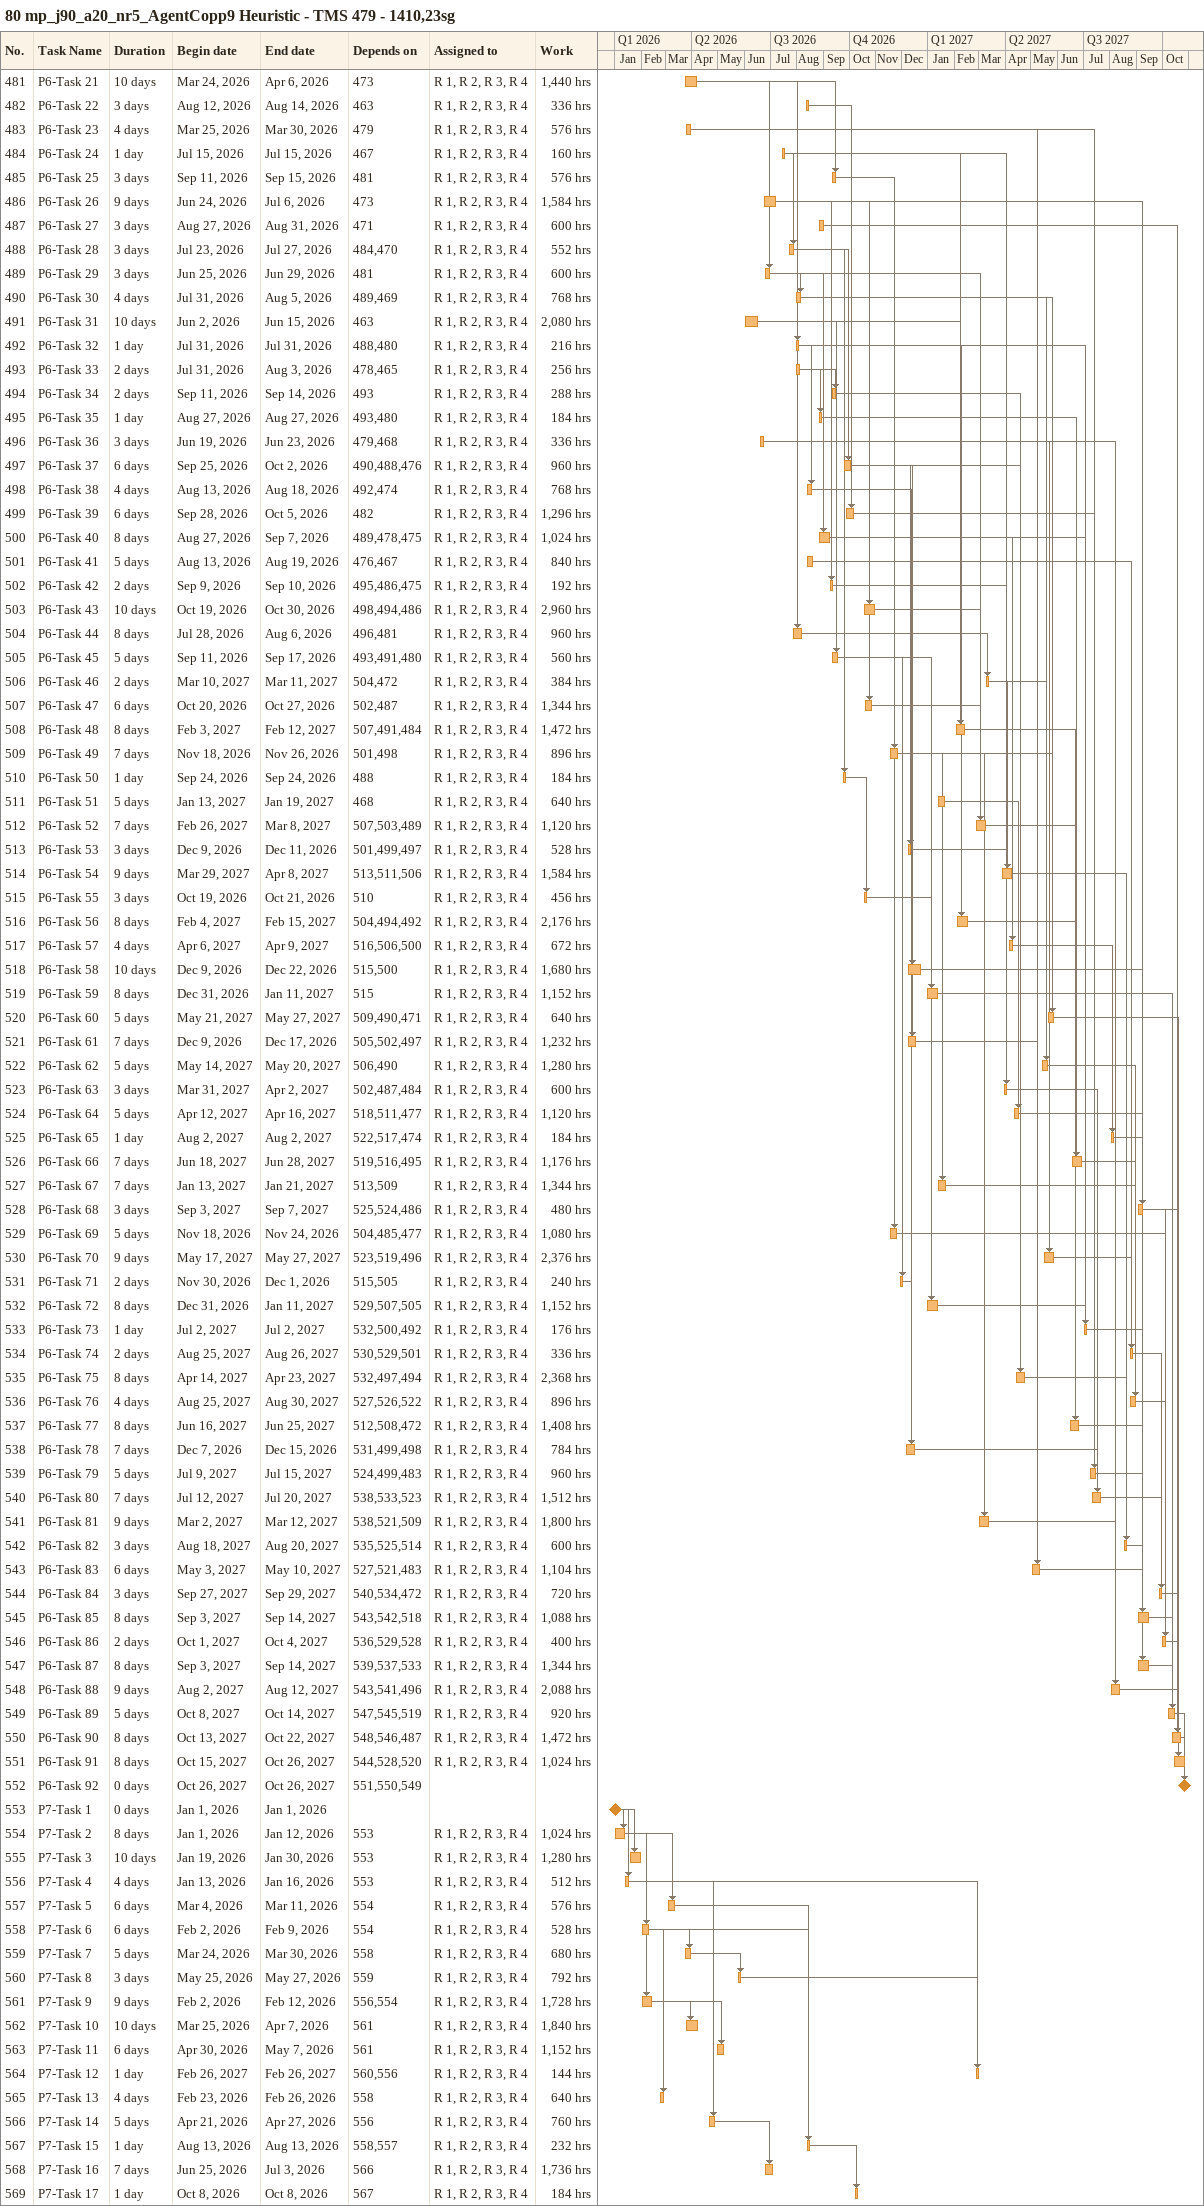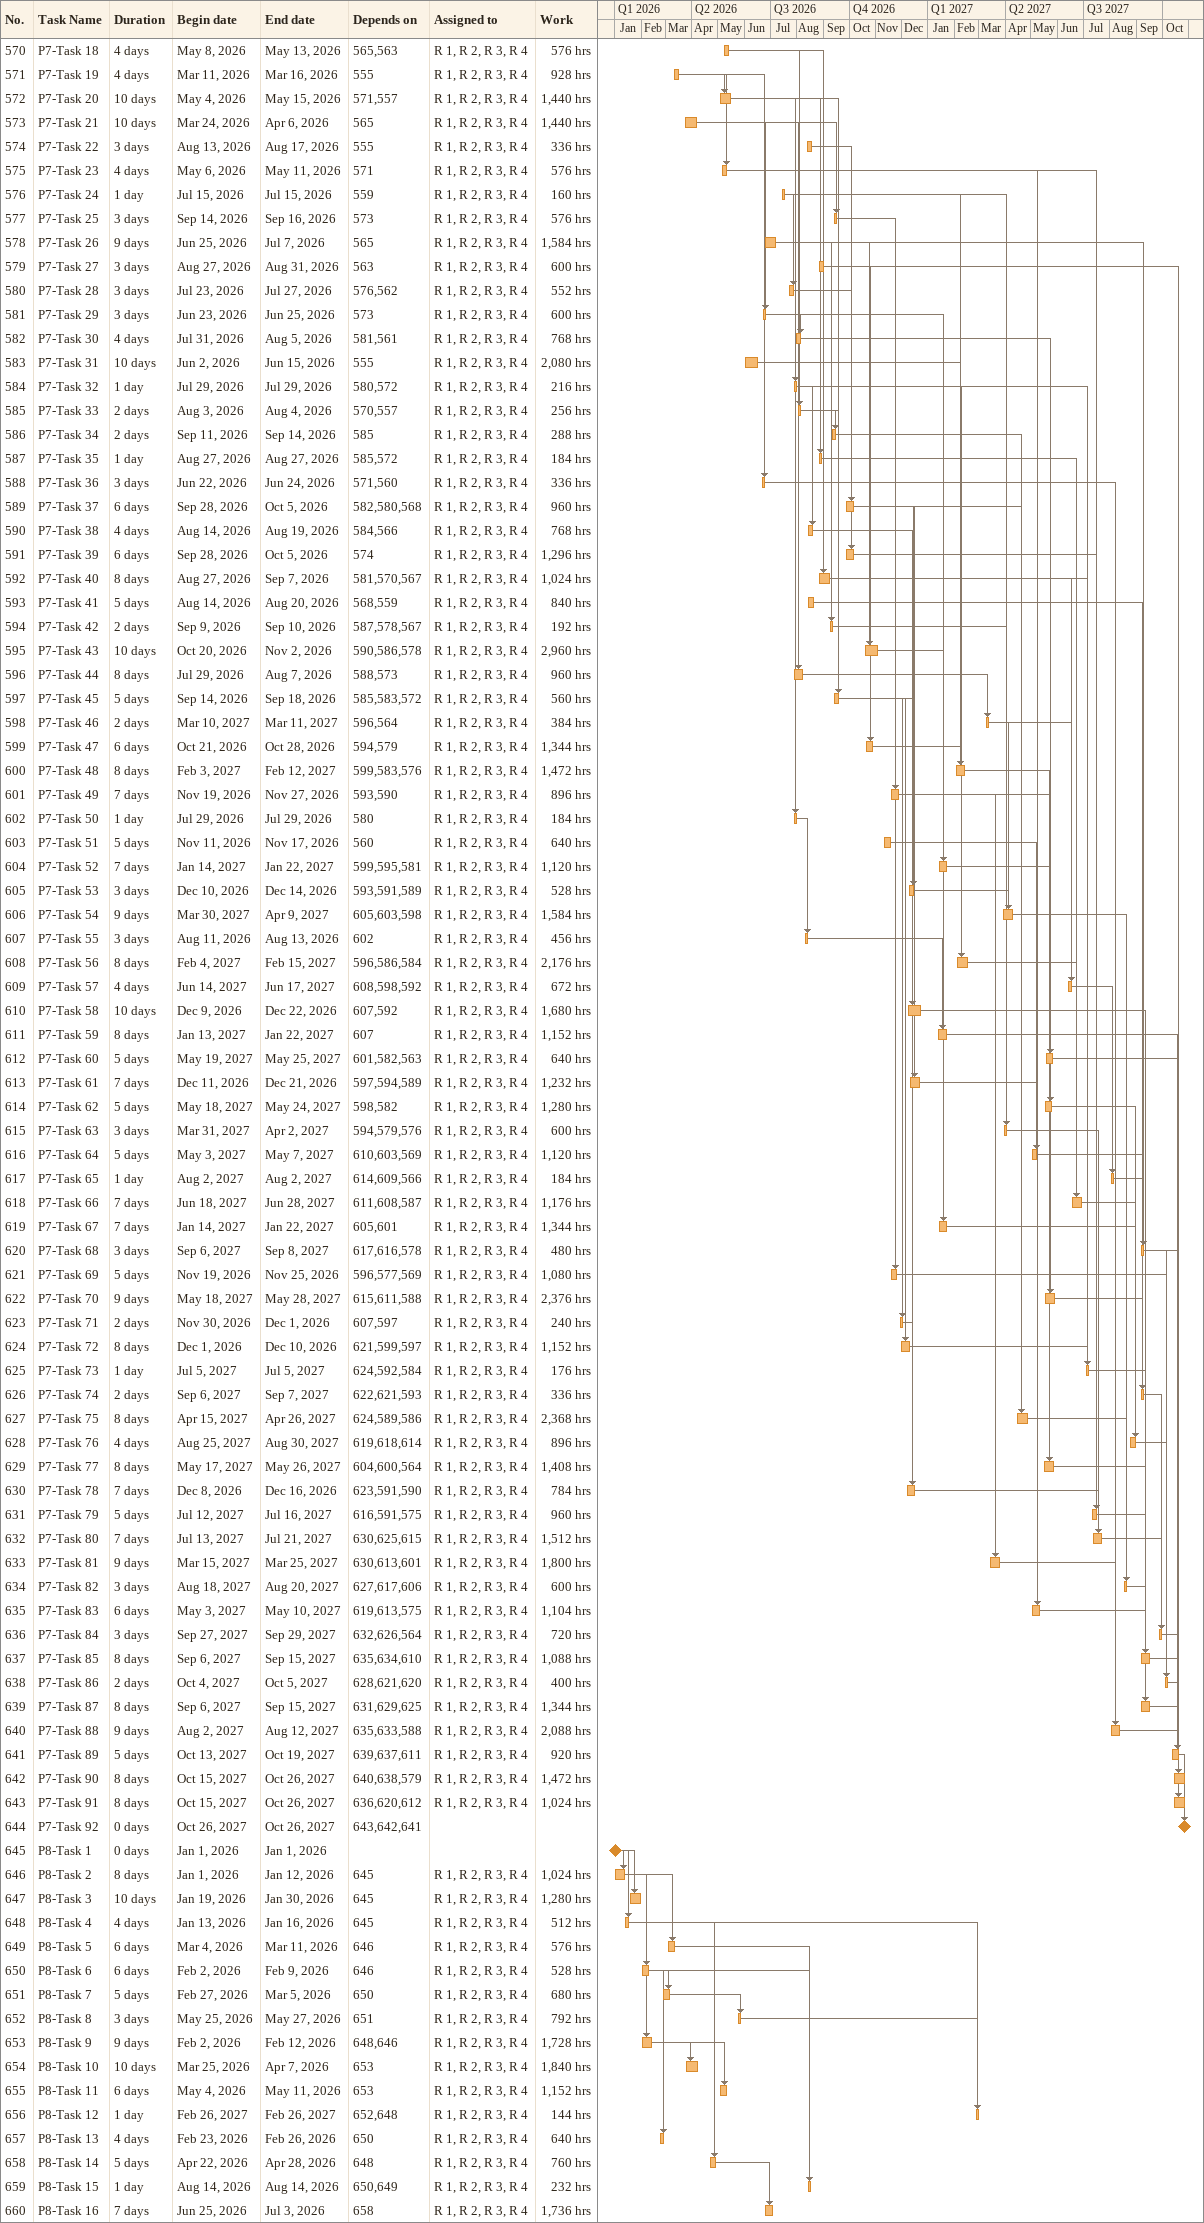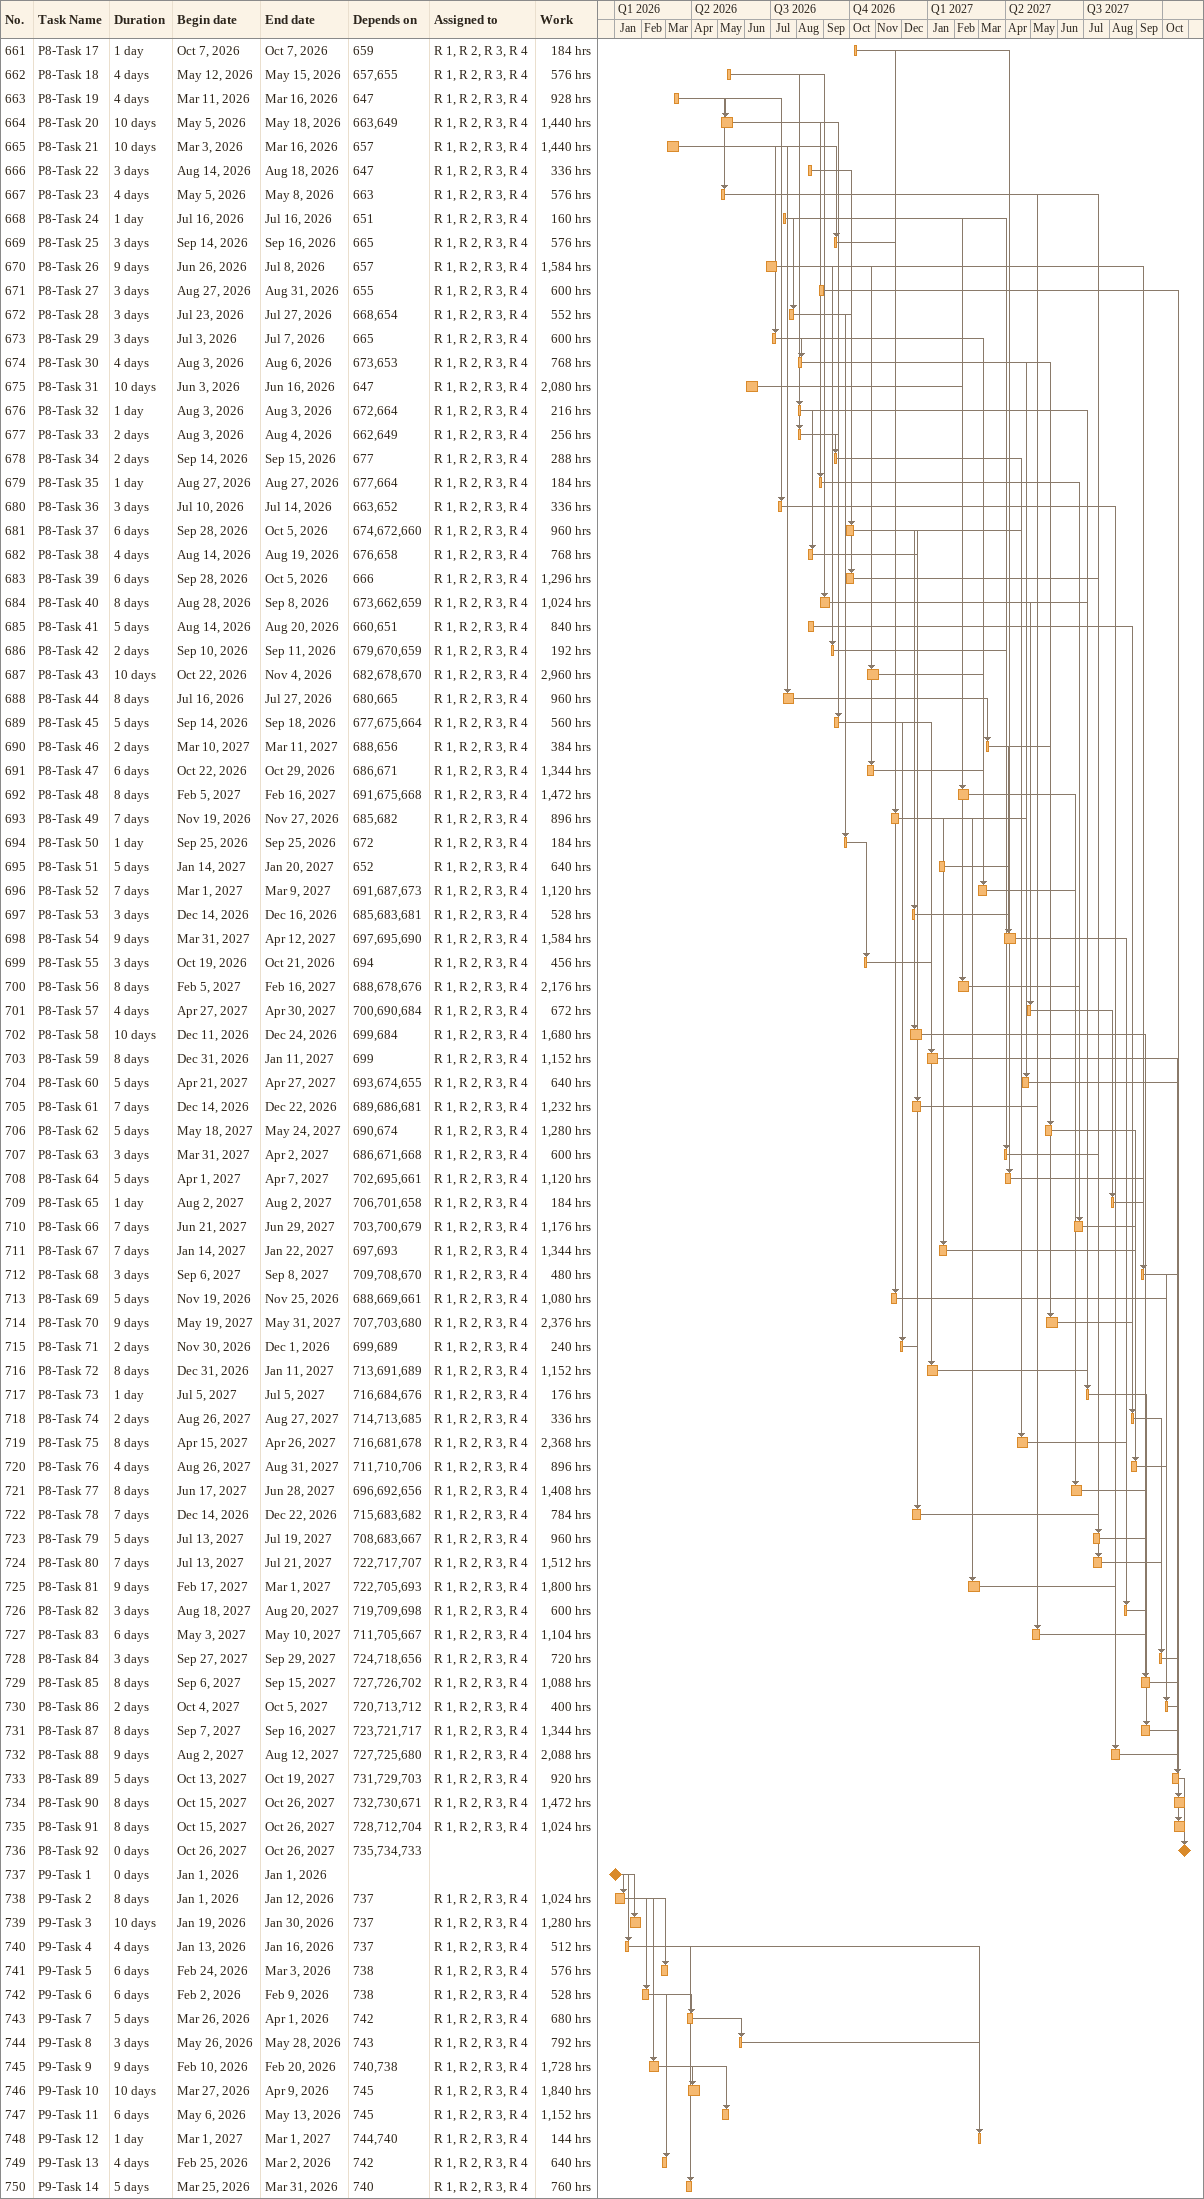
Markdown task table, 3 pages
80 mp_j90_a20_nr5_AgentCopp9 Heuristic - TMS 479 - 1410,23sg

| ID | Task | Duration | Start | Finish | Predecessors | Resources | Work (h) |
|---|---|---|---|---|---|---|---|
| 481 | P6-Task 21 | 10d | 2026-03-24 | 2026-04-06 | 473 | R 1, R 2, R 3, R 4 | 1440 |
| 482 | P6-Task 22 | 3d | 2026-08-12 | 2026-08-14 | 463 | R 1, R 2, R 3, R 4 | 336 |
| 483 | P6-Task 23 | 4d | 2026-03-25 | 2026-03-30 | 479 | R 1, R 2, R 3, R 4 | 576 |
| 484 | P6-Task 24 | 1d | 2026-07-15 | 2026-07-15 | 467 | R 1, R 2, R 3, R 4 | 160 |
| 485 | P6-Task 25 | 3d | 2026-09-11 | 2026-09-15 | 481 | R 1, R 2, R 3, R 4 | 576 |
| 486 | P6-Task 26 | 9d | 2026-06-24 | 2026-07-06 | 473 | R 1, R 2, R 3, R 4 | 1584 |
| 487 | P6-Task 27 | 3d | 2026-08-27 | 2026-08-31 | 471 | R 1, R 2, R 3, R 4 | 600 |
| 488 | P6-Task 28 | 3d | 2026-07-23 | 2026-07-27 | 484, 470 | R 1, R 2, R 3, R 4 | 552 |
| 489 | P6-Task 29 | 3d | 2026-06-25 | 2026-06-29 | 481 | R 1, R 2, R 3, R 4 | 600 |
| 490 | P6-Task 30 | 4d | 2026-07-31 | 2026-08-05 | 489, 469 | R 1, R 2, R 3, R 4 | 768 |
| 491 | P6-Task 31 | 10d | 2026-06-02 | 2026-06-15 | 463 | R 1, R 2, R 3, R 4 | 2080 |
| 492 | P6-Task 32 | 1d | 2026-07-31 | 2026-07-31 | 488, 480 | R 1, R 2, R 3, R 4 | 216 |
| 493 | P6-Task 33 | 2d | 2026-07-31 | 2026-08-03 | 478, 465 | R 1, R 2, R 3, R 4 | 256 |
| 494 | P6-Task 34 | 2d | 2026-09-11 | 2026-09-14 | 493 | R 1, R 2, R 3, R 4 | 288 |
| 495 | P6-Task 35 | 1d | 2026-08-27 | 2026-08-27 | 493, 480 | R 1, R 2, R 3, R 4 | 184 |
| 496 | P6-Task 36 | 3d | 2026-06-19 | 2026-06-23 | 479, 468 | R 1, R 2, R 3, R 4 | 336 |
| 497 | P6-Task 37 | 6d | 2026-09-25 | 2026-10-02 | 490, 488, 476 | R 1, R 2, R 3, R 4 | 960 |
| 498 | P6-Task 38 | 4d | 2026-08-13 | 2026-08-18 | 492, 474 | R 1, R 2, R 3, R 4 | 768 |
| 499 | P6-Task 39 | 6d | 2026-09-28 | 2026-10-05 | 482 | R 1, R 2, R 3, R 4 | 1296 |
| 500 | P6-Task 40 | 8d | 2026-08-27 | 2026-09-07 | 489, 478, 475 | R 1, R 2, R 3, R 4 | 1024 |
| 501 | P6-Task 41 | 5d | 2026-08-13 | 2026-08-19 | 476, 467 | R 1, R 2, R 3, R 4 | 840 |
| 502 | P6-Task 42 | 2d | 2026-09-09 | 2026-09-10 | 495, 486, 475 | R 1, R 2, R 3, R 4 | 192 |
| 503 | P6-Task 43 | 10d | 2026-10-19 | 2026-10-30 | 498, 494, 486 | R 1, R 2, R 3, R 4 | 2960 |
| 504 | P6-Task 44 | 8d | 2026-07-28 | 2026-08-06 | 496, 481 | R 1, R 2, R 3, R 4 | 960 |
| 505 | P6-Task 45 | 5d | 2026-09-11 | 2026-09-17 | 493, 491, 480 | R 1, R 2, R 3, R 4 | 560 |
| 506 | P6-Task 46 | 2d | 2027-03-10 | 2027-03-11 | 504, 472 | R 1, R 2, R 3, R 4 | 384 |
| 507 | P6-Task 47 | 6d | 2026-10-20 | 2026-10-27 | 502, 487 | R 1, R 2, R 3, R 4 | 1344 |
| 508 | P6-Task 48 | 8d | 2027-02-03 | 2027-02-12 | 507, 491, 484 | R 1, R 2, R 3, R 4 | 1472 |
| 509 | P6-Task 49 | 7d | 2026-11-18 | 2026-11-26 | 501, 498 | R 1, R 2, R 3, R 4 | 896 |
| 510 | P6-Task 50 | 1d | 2026-09-24 | 2026-09-24 | 488 | R 1, R 2, R 3, R 4 | 184 |
| 511 | P6-Task 51 | 5d | 2027-01-13 | 2027-01-19 | 468 | R 1, R 2, R 3, R 4 | 640 |
| 512 | P6-Task 52 | 7d | 2027-02-26 | 2027-03-08 | 507, 503, 489 | R 1, R 2, R 3, R 4 | 1120 |
| 513 | P6-Task 53 | 3d | 2026-12-09 | 2026-12-11 | 501, 499, 497 | R 1, R 2, R 3, R 4 | 528 |
| 514 | P6-Task 54 | 9d | 2027-03-29 | 2027-04-08 | 513, 511, 506 | R 1, R 2, R 3, R 4 | 1584 |
| 515 | P6-Task 55 | 3d | 2026-10-19 | 2026-10-21 | 510 | R 1, R 2, R 3, R 4 | 456 |
| 516 | P6-Task 56 | 8d | 2027-02-04 | 2027-02-15 | 504, 494, 492 | R 1, R 2, R 3, R 4 | 2176 |
| 517 | P6-Task 57 | 4d | 2027-04-06 | 2027-04-09 | 516, 506, 500 | R 1, R 2, R 3, R 4 | 672 |
| 518 | P6-Task 58 | 10d | 2026-12-09 | 2026-12-22 | 515, 500 | R 1, R 2, R 3, R 4 | 1680 |
| 519 | P6-Task 59 | 8d | 2026-12-31 | 2027-01-11 | 515 | R 1, R 2, R 3, R 4 | 1152 |
| 520 | P6-Task 60 | 5d | 2027-05-21 | 2027-05-27 | 509, 490, 471 | R 1, R 2, R 3, R 4 | 640 |
| 521 | P6-Task 61 | 7d | 2026-12-09 | 2026-12-17 | 505, 502, 497 | R 1, R 2, R 3, R 4 | 1232 |
| 522 | P6-Task 62 | 5d | 2027-05-14 | 2027-05-20 | 506, 490 | R 1, R 2, R 3, R 4 | 1280 |
| 523 | P6-Task 63 | 3d | 2027-03-31 | 2027-04-02 | 502, 487, 484 | R 1, R 2, R 3, R 4 | 600 |
| 524 | P6-Task 64 | 5d | 2027-04-12 | 2027-04-16 | 518, 511, 477 | R 1, R 2, R 3, R 4 | 1120 |
| 525 | P6-Task 65 | 1d | 2027-08-02 | 2027-08-02 | 522, 517, 474 | R 1, R 2, R 3, R 4 | 184 |
| 526 | P6-Task 66 | 7d | 2027-06-18 | 2027-06-28 | 519, 516, 495 | R 1, R 2, R 3, R 4 | 1176 |
| 527 | P6-Task 67 | 7d | 2027-01-13 | 2027-01-21 | 513, 509 | R 1, R 2, R 3, R 4 | 1344 |
| 528 | P6-Task 68 | 3d | 2027-09-03 | 2027-09-07 | 525, 524, 486 | R 1, R 2, R 3, R 4 | 480 |
| 529 | P6-Task 69 | 5d | 2026-11-18 | 2026-11-24 | 504, 485, 477 | R 1, R 2, R 3, R 4 | 1080 |
| 530 | P6-Task 70 | 9d | 2027-05-17 | 2027-05-27 | 523, 519, 496 | R 1, R 2, R 3, R 4 | 2376 |
| 531 | P6-Task 71 | 2d | 2026-11-30 | 2026-12-01 | 515, 505 | R 1, R 2, R 3, R 4 | 240 |
| 532 | P6-Task 72 | 8d | 2026-12-31 | 2027-01-11 | 529, 507, 505 | R 1, R 2, R 3, R 4 | 1152 |
| 533 | P6-Task 73 | 1d | 2027-07-02 | 2027-07-02 | 532, 500, 492 | R 1, R 2, R 3, R 4 | 176 |
| 534 | P6-Task 74 | 2d | 2027-08-25 | 2027-08-26 | 530, 529, 501 | R 1, R 2, R 3, R 4 | 336 |
| 535 | P6-Task 75 | 8d | 2027-04-14 | 2027-04-23 | 532, 497, 494 | R 1, R 2, R 3, R 4 | 2368 |
| 536 | P6-Task 76 | 4d | 2027-08-25 | 2027-08-30 | 527, 526, 522 | R 1, R 2, R 3, R 4 | 896 |
| 537 | P6-Task 77 | 8d | 2027-06-16 | 2027-06-25 | 512, 508, 472 | R 1, R 2, R 3, R 4 | 1408 |
| 538 | P6-Task 78 | 7d | 2026-12-07 | 2026-12-15 | 531, 499, 498 | R 1, R 2, R 3, R 4 | 784 |
| 539 | P6-Task 79 | 5d | 2027-07-09 | 2027-07-15 | 524, 499, 483 | R 1, R 2, R 3, R 4 | 960 |
| 540 | P6-Task 80 | 7d | 2027-07-12 | 2027-07-20 | 538, 533, 523 | R 1, R 2, R 3, R 4 | 1512 |
| 541 | P6-Task 81 | 9d | 2027-03-02 | 2027-03-12 | 538, 521, 509 | R 1, R 2, R 3, R 4 | 1800 |
| 542 | P6-Task 82 | 3d | 2027-08-18 | 2027-08-20 | 535, 525, 514 | R 1, R 2, R 3, R 4 | 600 |
| 543 | P6-Task 83 | 6d | 2027-05-03 | 2027-05-10 | 527, 521, 483 | R 1, R 2, R 3, R 4 | 1104 |
| 544 | P6-Task 84 | 3d | 2027-09-27 | 2027-09-29 | 540, 534, 472 | R 1, R 2, R 3, R 4 | 720 |
| 545 | P6-Task 85 | 8d | 2027-09-03 | 2027-09-14 | 543, 542, 518 | R 1, R 2, R 3, R 4 | 1088 |
| 546 | P6-Task 86 | 2d | 2027-10-01 | 2027-10-04 | 536, 529, 528 | R 1, R 2, R 3, R 4 | 400 |
| 547 | P6-Task 87 | 8d | 2027-09-03 | 2027-09-14 | 539, 537, 533 | R 1, R 2, R 3, R 4 | 1344 |
| 548 | P6-Task 88 | 9d | 2027-08-02 | 2027-08-12 | 543, 541, 496 | R 1, R 2, R 3, R 4 | 2088 |
| 549 | P6-Task 89 | 5d | 2027-10-08 | 2027-10-14 | 547, 545, 519 | R 1, R 2, R 3, R 4 | 920 |
| 550 | P6-Task 90 | 8d | 2027-10-13 | 2027-10-22 | 548, 546, 487 | R 1, R 2, R 3, R 4 | 1472 |
| 551 | P6-Task 91 | 8d | 2027-10-15 | 2027-10-26 | 544, 528, 520 | R 1, R 2, R 3, R 4 | 1024 |
| 552 | P6-Task 92 | 0d | 2027-10-26 | 2027-10-26 | 551, 550, 549 |  |  |
| 553 | P7-Task 1 | 0d | 2026-01-01 | 2026-01-01 |  |  |  |
| 554 | P7-Task 2 | 8d | 2026-01-01 | 2026-01-12 | 553 | R 1, R 2, R 3, R 4 | 1024 |
| 555 | P7-Task 3 | 10d | 2026-01-19 | 2026-01-30 | 553 | R 1, R 2, R 3, R 4 | 1280 |
| 556 | P7-Task 4 | 4d | 2026-01-13 | 2026-01-16 | 553 | R 1, R 2, R 3, R 4 | 512 |
| 557 | P7-Task 5 | 6d | 2026-03-04 | 2026-03-11 | 554 | R 1, R 2, R 3, R 4 | 576 |
| 558 | P7-Task 6 | 6d | 2026-02-02 | 2026-02-09 | 554 | R 1, R 2, R 3, R 4 | 528 |
| 559 | P7-Task 7 | 5d | 2026-03-24 | 2026-03-30 | 558 | R 1, R 2, R 3, R 4 | 680 |
| 560 | P7-Task 8 | 3d | 2026-05-25 | 2026-05-27 | 559 | R 1, R 2, R 3, R 4 | 792 |
| 561 | P7-Task 9 | 9d | 2026-02-02 | 2026-02-12 | 556, 554 | R 1, R 2, R 3, R 4 | 1728 |
| 562 | P7-Task 10 | 10d | 2026-03-25 | 2026-04-07 | 561 | R 1, R 2, R 3, R 4 | 1840 |
| 563 | P7-Task 11 | 6d | 2026-04-30 | 2026-05-07 | 561 | R 1, R 2, R 3, R 4 | 1152 |
| 564 | P7-Task 12 | 1d | 2027-02-26 | 2027-02-26 | 560, 556 | R 1, R 2, R 3, R 4 | 144 |
| 565 | P7-Task 13 | 4d | 2026-02-23 | 2026-02-26 | 558 | R 1, R 2, R 3, R 4 | 640 |
| 566 | P7-Task 14 | 5d | 2026-04-21 | 2026-04-27 | 556 | R 1, R 2, R 3, R 4 | 760 |
| 567 | P7-Task 15 | 1d | 2026-08-13 | 2026-08-13 | 558, 557 | R 1, R 2, R 3, R 4 | 232 |
| 568 | P7-Task 16 | 7d | 2026-06-25 | 2026-07-03 | 566 | R 1, R 2, R 3, R 4 | 1736 |
| 569 | P7-Task 17 | 1d | 2026-10-08 | 2026-10-08 | 567 | R 1, R 2, R 3, R 4 | 184 |
| 570 | P7-Task 18 | 4d | 2026-05-08 | 2026-05-13 | 565, 563 | R 1, R 2, R 3, R 4 | 576 |
| 571 | P7-Task 19 | 4d | 2026-03-11 | 2026-03-16 | 555 | R 1, R 2, R 3, R 4 | 928 |
| 572 | P7-Task 20 | 10d | 2026-05-04 | 2026-05-15 | 571, 557 | R 1, R 2, R 3, R 4 | 1440 |
| 573 | P7-Task 21 | 10d | 2026-03-24 | 2026-04-06 | 565 | R 1, R 2, R 3, R 4 | 1440 |
| 574 | P7-Task 22 | 3d | 2026-08-13 | 2026-08-17 | 555 | R 1, R 2, R 3, R 4 | 336 |
| 575 | P7-Task 23 | 4d | 2026-05-06 | 2026-05-11 | 571 | R 1, R 2, R 3, R 4 | 576 |
| 576 | P7-Task 24 | 1d | 2026-07-15 | 2026-07-15 | 559 | R 1, R 2, R 3, R 4 | 160 |
| 577 | P7-Task 25 | 3d | 2026-09-14 | 2026-09-16 | 573 | R 1, R 2, R 3, R 4 | 576 |
| 578 | P7-Task 26 | 9d | 2026-06-25 | 2026-07-07 | 565 | R 1, R 2, R 3, R 4 | 1584 |
| 579 | P7-Task 27 | 3d | 2026-08-27 | 2026-08-31 | 563 | R 1, R 2, R 3, R 4 | 600 |
| 580 | P7-Task 28 | 3d | 2026-07-23 | 2026-07-27 | 576, 562 | R 1, R 2, R 3, R 4 | 552 |
| 581 | P7-Task 29 | 3d | 2026-06-23 | 2026-06-25 | 573 | R 1, R 2, R 3, R 4 | 600 |
| 582 | P7-Task 30 | 4d | 2026-07-31 | 2026-08-05 | 581, 561 | R 1, R 2, R 3, R 4 | 768 |
| 583 | P7-Task 31 | 10d | 2026-06-02 | 2026-06-15 | 555 | R 1, R 2, R 3, R 4 | 2080 |
| 584 | P7-Task 32 | 1d | 2026-07-29 | 2026-07-29 | 580, 572 | R 1, R 2, R 3, R 4 | 216 |
| 585 | P7-Task 33 | 2d | 2026-08-03 | 2026-08-04 | 570, 557 | R 1, R 2, R 3, R 4 | 256 |
| 586 | P7-Task 34 | 2d | 2026-09-11 | 2026-09-14 | 585 | R 1, R 2, R 3, R 4 | 288 |
| 587 | P7-Task 35 | 1d | 2026-08-27 | 2026-08-27 | 585, 572 | R 1, R 2, R 3, R 4 | 184 |
| 588 | P7-Task 36 | 3d | 2026-06-22 | 2026-06-24 | 571, 560 | R 1, R 2, R 3, R 4 | 336 |
| 589 | P7-Task 37 | 6d | 2026-09-28 | 2026-10-05 | 582, 580, 568 | R 1, R 2, R 3, R 4 | 960 |
| 590 | P7-Task 38 | 4d | 2026-08-14 | 2026-08-19 | 584, 566 | R 1, R 2, R 3, R 4 | 768 |
| 591 | P7-Task 39 | 6d | 2026-09-28 | 2026-10-05 | 574 | R 1, R 2, R 3, R 4 | 1296 |
| 592 | P7-Task 40 | 8d | 2026-08-27 | 2026-09-07 | 581, 570, 567 | R 1, R 2, R 3, R 4 | 1024 |
| 593 | P7-Task 41 | 5d | 2026-08-14 | 2026-08-20 | 568, 559 | R 1, R 2, R 3, R 4 | 840 |
| 594 | P7-Task 42 | 2d | 2026-09-09 | 2026-09-10 | 587, 578, 567 | R 1, R 2, R 3, R 4 | 192 |
| 595 | P7-Task 43 | 10d | 2026-10-20 | 2026-11-02 | 590, 586, 578 | R 1, R 2, R 3, R 4 | 2960 |
| 596 | P7-Task 44 | 8d | 2026-07-29 | 2026-08-07 | 588, 573 | R 1, R 2, R 3, R 4 | 960 |
| 597 | P7-Task 45 | 5d | 2026-09-14 | 2026-09-18 | 585, 583, 572 | R 1, R 2, R 3, R 4 | 560 |
| 598 | P7-Task 46 | 2d | 2027-03-10 | 2027-03-11 | 596, 564 | R 1, R 2, R 3, R 4 | 384 |
| 599 | P7-Task 47 | 6d | 2026-10-21 | 2026-10-28 | 594, 579 | R 1, R 2, R 3, R 4 | 1344 |
| 600 | P7-Task 48 | 8d | 2027-02-03 | 2027-02-12 | 599, 583, 576 | R 1, R 2, R 3, R 4 | 1472 |
| 601 | P7-Task 49 | 7d | 2026-11-19 | 2026-11-27 | 593, 590 | R 1, R 2, R 3, R 4 | 896 |
| 602 | P7-Task 50 | 1d | 2026-07-29 | 2026-07-29 | 580 | R 1, R 2, R 3, R 4 | 184 |
| 603 | P7-Task 51 | 5d | 2026-11-11 | 2026-11-17 | 560 | R 1, R 2, R 3, R 4 | 640 |
| 604 | P7-Task 52 | 7d | 2027-01-14 | 2027-01-22 | 599, 595, 581 | R 1, R 2, R 3, R 4 | 1120 |
| 605 | P7-Task 53 | 3d | 2026-12-10 | 2026-12-14 | 593, 591, 589 | R 1, R 2, R 3, R 4 | 528 |
| 606 | P7-Task 54 | 9d | 2027-03-30 | 2027-04-09 | 605, 603, 598 | R 1, R 2, R 3, R 4 | 1584 |
| 607 | P7-Task 55 | 3d | 2026-08-11 | 2026-08-13 | 602 | R 1, R 2, R 3, R 4 | 456 |
| 608 | P7-Task 56 | 8d | 2027-02-04 | 2027-02-15 | 596, 586, 584 | R 1, R 2, R 3, R 4 | 2176 |
| 609 | P7-Task 57 | 4d | 2027-06-14 | 2027-06-17 | 608, 598, 592 | R 1, R 2, R 3, R 4 | 672 |
| 610 | P7-Task 58 | 10d | 2026-12-09 | 2026-12-22 | 607, 592 | R 1, R 2, R 3, R 4 | 1680 |
| 611 | P7-Task 59 | 8d | 2027-01-13 | 2027-01-22 | 607 | R 1, R 2, R 3, R 4 | 1152 |
| 612 | P7-Task 60 | 5d | 2027-05-19 | 2027-05-25 | 601, 582, 563 | R 1, R 2, R 3, R 4 | 640 |
| 613 | P7-Task 61 | 7d | 2026-12-11 | 2026-12-21 | 597, 594, 589 | R 1, R 2, R 3, R 4 | 1232 |
| 614 | P7-Task 62 | 5d | 2027-05-18 | 2027-05-24 | 598, 582 | R 1, R 2, R 3, R 4 | 1280 |
| 615 | P7-Task 63 | 3d | 2027-03-31 | 2027-04-02 | 594, 579, 576 | R 1, R 2, R 3, R 4 | 600 |
| 616 | P7-Task 64 | 5d | 2027-05-03 | 2027-05-07 | 610, 603, 569 | R 1, R 2, R 3, R 4 | 1120 |
| 617 | P7-Task 65 | 1d | 2027-08-02 | 2027-08-02 | 614, 609, 566 | R 1, R 2, R 3, R 4 | 184 |
| 618 | P7-Task 66 | 7d | 2027-06-18 | 2027-06-28 | 611, 608, 587 | R 1, R 2, R 3, R 4 | 1176 |
| 619 | P7-Task 67 | 7d | 2027-01-14 | 2027-01-22 | 605, 601 | R 1, R 2, R 3, R 4 | 1344 |
| 620 | P7-Task 68 | 3d | 2027-09-06 | 2027-09-08 | 617, 616, 578 | R 1, R 2, R 3, R 4 | 480 |
| 621 | P7-Task 69 | 5d | 2026-11-19 | 2026-11-25 | 596, 577, 569 | R 1, R 2, R 3, R 4 | 1080 |
| 622 | P7-Task 70 | 9d | 2027-05-18 | 2027-05-28 | 615, 611, 588 | R 1, R 2, R 3, R 4 | 2376 |
| 623 | P7-Task 71 | 2d | 2026-11-30 | 2026-12-01 | 607, 597 | R 1, R 2, R 3, R 4 | 240 |
| 624 | P7-Task 72 | 8d | 2026-12-01 | 2026-12-10 | 621, 599, 597 | R 1, R 2, R 3, R 4 | 1152 |
| 625 | P7-Task 73 | 1d | 2027-07-05 | 2027-07-05 | 624, 592, 584 | R 1, R 2, R 3, R 4 | 176 |
| 626 | P7-Task 74 | 2d | 2027-09-06 | 2027-09-07 | 622, 621, 593 | R 1, R 2, R 3, R 4 | 336 |
| 627 | P7-Task 75 | 8d | 2027-04-15 | 2027-04-26 | 624, 589, 586 | R 1, R 2, R 3, R 4 | 2368 |
| 628 | P7-Task 76 | 4d | 2027-08-25 | 2027-08-30 | 619, 618, 614 | R 1, R 2, R 3, R 4 | 896 |
| 629 | P7-Task 77 | 8d | 2027-05-17 | 2027-05-26 | 604, 600, 564 | R 1, R 2, R 3, R 4 | 1408 |
| 630 | P7-Task 78 | 7d | 2026-12-08 | 2026-12-16 | 623, 591, 590 | R 1, R 2, R 3, R 4 | 784 |
| 631 | P7-Task 79 | 5d | 2027-07-12 | 2027-07-16 | 616, 591, 575 | R 1, R 2, R 3, R 4 | 960 |
| 632 | P7-Task 80 | 7d | 2027-07-13 | 2027-07-21 | 630, 625, 615 | R 1, R 2, R 3, R 4 | 1512 |
| 633 | P7-Task 81 | 9d | 2027-03-15 | 2027-03-25 | 630, 613, 601 | R 1, R 2, R 3, R 4 | 1800 |
| 634 | P7-Task 82 | 3d | 2027-08-18 | 2027-08-20 | 627, 617, 606 | R 1, R 2, R 3, R 4 | 600 |
| 635 | P7-Task 83 | 6d | 2027-05-03 | 2027-05-10 | 619, 613, 575 | R 1, R 2, R 3, R 4 | 1104 |
| 636 | P7-Task 84 | 3d | 2027-09-27 | 2027-09-29 | 632, 626, 564 | R 1, R 2, R 3, R 4 | 720 |
| 637 | P7-Task 85 | 8d | 2027-09-06 | 2027-09-15 | 635, 634, 610 | R 1, R 2, R 3, R 4 | 1088 |
| 638 | P7-Task 86 | 2d | 2027-10-04 | 2027-10-05 | 628, 621, 620 | R 1, R 2, R 3, R 4 | 400 |
| 639 | P7-Task 87 | 8d | 2027-09-06 | 2027-09-15 | 631, 629, 625 | R 1, R 2, R 3, R 4 | 1344 |
| 640 | P7-Task 88 | 9d | 2027-08-02 | 2027-08-12 | 635, 633, 588 | R 1, R 2, R 3, R 4 | 2088 |
| 641 | P7-Task 89 | 5d | 2027-10-13 | 2027-10-19 | 639, 637, 611 | R 1, R 2, R 3, R 4 | 920 |
| 642 | P7-Task 90 | 8d | 2027-10-15 | 2027-10-26 | 640, 638, 579 | R 1, R 2, R 3, R 4 | 1472 |
| 643 | P7-Task 91 | 8d | 2027-10-15 | 2027-10-26 | 636, 620, 612 | R 1, R 2, R 3, R 4 | 1024 |
| 644 | P7-Task 92 | 0d | 2027-10-26 | 2027-10-26 | 643, 642, 641 |  |  |
| 645 | P8-Task 1 | 0d | 2026-01-01 | 2026-01-01 |  |  |  |
| 646 | P8-Task 2 | 8d | 2026-01-01 | 2026-01-12 | 645 | R 1, R 2, R 3, R 4 | 1024 |
| 647 | P8-Task 3 | 10d | 2026-01-19 | 2026-01-30 | 645 | R 1, R 2, R 3, R 4 | 1280 |
| 648 | P8-Task 4 | 4d | 2026-01-13 | 2026-01-16 | 645 | R 1, R 2, R 3, R 4 | 512 |
| 649 | P8-Task 5 | 6d | 2026-03-04 | 2026-03-11 | 646 | R 1, R 2, R 3, R 4 | 576 |
| 650 | P8-Task 6 | 6d | 2026-02-02 | 2026-02-09 | 646 | R 1, R 2, R 3, R 4 | 528 |
| 651 | P8-Task 7 | 5d | 2026-02-27 | 2026-03-05 | 650 | R 1, R 2, R 3, R 4 | 680 |
| 652 | P8-Task 8 | 3d | 2026-05-25 | 2026-05-27 | 651 | R 1, R 2, R 3, R 4 | 792 |
| 653 | P8-Task 9 | 9d | 2026-02-02 | 2026-02-12 | 648, 646 | R 1, R 2, R 3, R 4 | 1728 |
| 654 | P8-Task 10 | 10d | 2026-03-25 | 2026-04-07 | 653 | R 1, R 2, R 3, R 4 | 1840 |
| 655 | P8-Task 11 | 6d | 2026-05-04 | 2026-05-11 | 653 | R 1, R 2, R 3, R 4 | 1152 |
| 656 | P8-Task 12 | 1d | 2027-02-26 | 2027-02-26 | 652, 648 | R 1, R 2, R 3, R 4 | 144 |
| 657 | P8-Task 13 | 4d | 2026-02-23 | 2026-02-26 | 650 | R 1, R 2, R 3, R 4 | 640 |
| 658 | P8-Task 14 | 5d | 2026-04-22 | 2026-04-28 | 648 | R 1, R 2, R 3, R 4 | 760 |
| 659 | P8-Task 15 | 1d | 2026-08-14 | 2026-08-14 | 650, 649 | R 1, R 2, R 3, R 4 | 232 |
| 660 | P8-Task 16 | 7d | 2026-06-25 | 2026-07-03 | 658 | R 1, R 2, R 3, R 4 | 1736 |
| 661 | P8-Task 17 | 1d | 2026-10-07 | 2026-10-07 | 659 | R 1, R 2, R 3, R 4 | 184 |
| 662 | P8-Task 18 | 4d | 2026-05-12 | 2026-05-15 | 657, 655 | R 1, R 2, R 3, R 4 | 576 |
| 663 | P8-Task 19 | 4d | 2026-03-11 | 2026-03-16 | 647 | R 1, R 2, R 3, R 4 | 928 |
| 664 | P8-Task 20 | 10d | 2026-05-05 | 2026-05-18 | 663, 649 | R 1, R 2, R 3, R 4 | 1440 |
| 665 | P8-Task 21 | 10d | 2026-03-03 | 2026-03-16 | 657 | R 1, R 2, R 3, R 4 | 1440 |
| 666 | P8-Task 22 | 3d | 2026-08-14 | 2026-08-18 | 647 | R 1, R 2, R 3, R 4 | 336 |
| 667 | P8-Task 23 | 4d | 2026-05-05 | 2026-05-08 | 663 | R 1, R 2, R 3, R 4 | 576 |
| 668 | P8-Task 24 | 1d | 2026-07-16 | 2026-07-16 | 651 | R 1, R 2, R 3, R 4 | 160 |
| 669 | P8-Task 25 | 3d | 2026-09-14 | 2026-09-16 | 665 | R 1, R 2, R 3, R 4 | 576 |
| 670 | P8-Task 26 | 9d | 2026-06-26 | 2026-07-08 | 657 | R 1, R 2, R 3, R 4 | 1584 |
| 671 | P8-Task 27 | 3d | 2026-08-27 | 2026-08-31 | 655 | R 1, R 2, R 3, R 4 | 600 |
| 672 | P8-Task 28 | 3d | 2026-07-23 | 2026-07-27 | 668, 654 | R 1, R 2, R 3, R 4 | 552 |
| 673 | P8-Task 29 | 3d | 2026-07-03 | 2026-07-07 | 665 | R 1, R 2, R 3, R 4 | 600 |
| 674 | P8-Task 30 | 4d | 2026-08-03 | 2026-08-06 | 673, 653 | R 1, R 2, R 3, R 4 | 768 |
| 675 | P8-Task 31 | 10d | 2026-06-03 | 2026-06-16 | 647 | R 1, R 2, R 3, R 4 | 2080 |
| 676 | P8-Task 32 | 1d | 2026-08-03 | 2026-08-03 | 672, 664 | R 1, R 2, R 3, R 4 | 216 |
| 677 | P8-Task 33 | 2d | 2026-08-03 | 2026-08-04 | 662, 649 | R 1, R 2, R 3, R 4 | 256 |
| 678 | P8-Task 34 | 2d | 2026-09-14 | 2026-09-15 | 677 | R 1, R 2, R 3, R 4 | 288 |
| 679 | P8-Task 35 | 1d | 2026-08-27 | 2026-08-27 | 677, 664 | R 1, R 2, R 3, R 4 | 184 |
| 680 | P8-Task 36 | 3d | 2026-07-10 | 2026-07-14 | 663, 652 | R 1, R 2, R 3, R 4 | 336 |
| 681 | P8-Task 37 | 6d | 2026-09-28 | 2026-10-05 | 674, 672, 660 | R 1, R 2, R 3, R 4 | 960 |
| 682 | P8-Task 38 | 4d | 2026-08-14 | 2026-08-19 | 676, 658 | R 1, R 2, R 3, R 4 | 768 |
| 683 | P8-Task 39 | 6d | 2026-09-28 | 2026-10-05 | 666 | R 1, R 2, R 3, R 4 | 1296 |
| 684 | P8-Task 40 | 8d | 2026-08-28 | 2026-09-08 | 673, 662, 659 | R 1, R 2, R 3, R 4 | 1024 |
| 685 | P8-Task 41 | 5d | 2026-08-14 | 2026-08-20 | 660, 651 | R 1, R 2, R 3, R 4 | 840 |
| 686 | P8-Task 42 | 2d | 2026-09-10 | 2026-09-11 | 679, 670, 659 | R 1, R 2, R 3, R 4 | 192 |
| 687 | P8-Task 43 | 10d | 2026-10-22 | 2026-11-04 | 682, 678, 670 | R 1, R 2, R 3, R 4 | 2960 |
| 688 | P8-Task 44 | 8d | 2026-07-16 | 2026-07-27 | 680, 665 | R 1, R 2, R 3, R 4 | 960 |
| 689 | P8-Task 45 | 5d | 2026-09-14 | 2026-09-18 | 677, 675, 664 | R 1, R 2, R 3, R 4 | 560 |
| 690 | P8-Task 46 | 2d | 2027-03-10 | 2027-03-11 | 688, 656 | R 1, R 2, R 3, R 4 | 384 |
| 691 | P8-Task 47 | 6d | 2026-10-22 | 2026-10-29 | 686, 671 | R 1, R 2, R 3, R 4 | 1344 |
| 692 | P8-Task 48 | 8d | 2027-02-05 | 2027-02-16 | 691, 675, 668 | R 1, R 2, R 3, R 4 | 1472 |
| 693 | P8-Task 49 | 7d | 2026-11-19 | 2026-11-27 | 685, 682 | R 1, R 2, R 3, R 4 | 896 |
| 694 | P8-Task 50 | 1d | 2026-09-25 | 2026-09-25 | 672 | R 1, R 2, R 3, R 4 | 184 |
| 695 | P8-Task 51 | 5d | 2027-01-14 | 2027-01-20 | 652 | R 1, R 2, R 3, R 4 | 640 |
| 696 | P8-Task 52 | 7d | 2027-03-01 | 2027-03-09 | 691, 687, 673 | R 1, R 2, R 3, R 4 | 1120 |
| 697 | P8-Task 53 | 3d | 2026-12-14 | 2026-12-16 | 685, 683, 681 | R 1, R 2, R 3, R 4 | 528 |
| 698 | P8-Task 54 | 9d | 2027-03-31 | 2027-04-12 | 697, 695, 690 | R 1, R 2, R 3, R 4 | 1584 |
| 699 | P8-Task 55 | 3d | 2026-10-19 | 2026-10-21 | 694 | R 1, R 2, R 3, R 4 | 456 |
| 700 | P8-Task 56 | 8d | 2027-02-05 | 2027-02-16 | 688, 678, 676 | R 1, R 2, R 3, R 4 | 2176 |
| 701 | P8-Task 57 | 4d | 2027-04-27 | 2027-04-30 | 700, 690, 684 | R 1, R 2, R 3, R 4 | 672 |
| 702 | P8-Task 58 | 10d | 2026-12-11 | 2026-12-24 | 699, 684 | R 1, R 2, R 3, R 4 | 1680 |
| 703 | P8-Task 59 | 8d | 2026-12-31 | 2027-01-11 | 699 | R 1, R 2, R 3, R 4 | 1152 |
| 704 | P8-Task 60 | 5d | 2027-04-21 | 2027-04-27 | 693, 674, 655 | R 1, R 2, R 3, R 4 | 640 |
| 705 | P8-Task 61 | 7d | 2026-12-14 | 2026-12-22 | 689, 686, 681 | R 1, R 2, R 3, R 4 | 1232 |
| 706 | P8-Task 62 | 5d | 2027-05-18 | 2027-05-24 | 690, 674 | R 1, R 2, R 3, R 4 | 1280 |
| 707 | P8-Task 63 | 3d | 2027-03-31 | 2027-04-02 | 686, 671, 668 | R 1, R 2, R 3, R 4 | 600 |
| 708 | P8-Task 64 | 5d | 2027-04-01 | 2027-04-07 | 702, 695, 661 | R 1, R 2, R 3, R 4 | 1120 |
| 709 | P8-Task 65 | 1d | 2027-08-02 | 2027-08-02 | 706, 701, 658 | R 1, R 2, R 3, R 4 | 184 |
| 710 | P8-Task 66 | 7d | 2027-06-21 | 2027-06-29 | 703, 700, 679 | R 1, R 2, R 3, R 4 | 1176 |
| 711 | P8-Task 67 | 7d | 2027-01-14 | 2027-01-22 | 697, 693 | R 1, R 2, R 3, R 4 | 1344 |
| 712 | P8-Task 68 | 3d | 2027-09-06 | 2027-09-08 | 709, 708, 670 | R 1, R 2, R 3, R 4 | 480 |
| 713 | P8-Task 69 | 5d | 2026-11-19 | 2026-11-25 | 688, 669, 661 | R 1, R 2, R 3, R 4 | 1080 |
| 714 | P8-Task 70 | 9d | 2027-05-19 | 2027-05-31 | 707, 703, 680 | R 1, R 2, R 3, R 4 | 2376 |
| 715 | P8-Task 71 | 2d | 2026-11-30 | 2026-12-01 | 699, 689 | R 1, R 2, R 3, R 4 | 240 |
| 716 | P8-Task 72 | 8d | 2026-12-31 | 2027-01-11 | 713, 691, 689 | R 1, R 2, R 3, R 4 | 1152 |
| 717 | P8-Task 73 | 1d | 2027-07-05 | 2027-07-05 | 716, 684, 676 | R 1, R 2, R 3, R 4 | 176 |
| 718 | P8-Task 74 | 2d | 2027-08-26 | 2027-08-27 | 714, 713, 685 | R 1, R 2, R 3, R 4 | 336 |
| 719 | P8-Task 75 | 8d | 2027-04-15 | 2027-04-26 | 716, 681, 678 | R 1, R 2, R 3, R 4 | 2368 |
| 720 | P8-Task 76 | 4d | 2027-08-26 | 2027-08-31 | 711, 710, 706 | R 1, R 2, R 3, R 4 | 896 |
| 721 | P8-Task 77 | 8d | 2027-06-17 | 2027-06-28 | 696, 692, 656 | R 1, R 2, R 3, R 4 | 1408 |
| 722 | P8-Task 78 | 7d | 2026-12-14 | 2026-12-22 | 715, 683, 682 | R 1, R 2, R 3, R 4 | 784 |
| 723 | P8-Task 79 | 5d | 2027-07-13 | 2027-07-19 | 708, 683, 667 | R 1, R 2, R 3, R 4 | 960 |
| 724 | P8-Task 80 | 7d | 2027-07-13 | 2027-07-21 | 722, 717, 707 | R 1, R 2, R 3, R 4 | 1512 |
| 725 | P8-Task 81 | 9d | 2027-02-17 | 2027-03-01 | 722, 705, 693 | R 1, R 2, R 3, R 4 | 1800 |
| 726 | P8-Task 82 | 3d | 2027-08-18 | 2027-08-20 | 719, 709, 698 | R 1, R 2, R 3, R 4 | 600 |
| 727 | P8-Task 83 | 6d | 2027-05-03 | 2027-05-10 | 711, 705, 667 | R 1, R 2, R 3, R 4 | 1104 |
| 728 | P8-Task 84 | 3d | 2027-09-27 | 2027-09-29 | 724, 718, 656 | R 1, R 2, R 3, R 4 | 720 |
| 729 | P8-Task 85 | 8d | 2027-09-06 | 2027-09-15 | 727, 726, 702 | R 1, R 2, R 3, R 4 | 1088 |
| 730 | P8-Task 86 | 2d | 2027-10-04 | 2027-10-05 | 720, 713, 712 | R 1, R 2, R 3, R 4 | 400 |
| 731 | P8-Task 87 | 8d | 2027-09-07 | 2027-09-16 | 723, 721, 717 | R 1, R 2, R 3, R 4 | 1344 |
| 732 | P8-Task 88 | 9d | 2027-08-02 | 2027-08-12 | 727, 725, 680 | R 1, R 2, R 3, R 4 | 2088 |
| 733 | P8-Task 89 | 5d | 2027-10-13 | 2027-10-19 | 731, 729, 703 | R 1, R 2, R 3, R 4 | 920 |
| 734 | P8-Task 90 | 8d | 2027-10-15 | 2027-10-26 | 732, 730, 671 | R 1, R 2, R 3, R 4 | 1472 |
| 735 | P8-Task 91 | 8d | 2027-10-15 | 2027-10-26 | 728, 712, 704 | R 1, R 2, R 3, R 4 | 1024 |
| 736 | P8-Task 92 | 0d | 2027-10-26 | 2027-10-26 | 735, 734, 733 |  |  |
| 737 | P9-Task 1 | 0d | 2026-01-01 | 2026-01-01 |  |  |  |
| 738 | P9-Task 2 | 8d | 2026-01-01 | 2026-01-12 | 737 | R 1, R 2, R 3, R 4 | 1024 |
| 739 | P9-Task 3 | 10d | 2026-01-19 | 2026-01-30 | 737 | R 1, R 2, R 3, R 4 | 1280 |
| 740 | P9-Task 4 | 4d | 2026-01-13 | 2026-01-16 | 737 | R 1, R 2, R 3, R 4 | 512 |
| 741 | P9-Task 5 | 6d | 2026-02-24 | 2026-03-03 | 738 | R 1, R 2, R 3, R 4 | 576 |
| 742 | P9-Task 6 | 6d | 2026-02-02 | 2026-02-09 | 738 | R 1, R 2, R 3, R 4 | 528 |
| 743 | P9-Task 7 | 5d | 2026-03-26 | 2026-04-01 | 742 | R 1, R 2, R 3, R 4 | 680 |
| 744 | P9-Task 8 | 3d | 2026-05-26 | 2026-05-28 | 743 | R 1, R 2, R 3, R 4 | 792 |
| 745 | P9-Task 9 | 9d | 2026-02-10 | 2026-02-20 | 740, 738 | R 1, R 2, R 3, R 4 | 1728 |
| 746 | P9-Task 10 | 10d | 2026-03-27 | 2026-04-09 | 745 | R 1, R 2, R 3, R 4 | 1840 |
| 747 | P9-Task 11 | 6d | 2026-05-06 | 2026-05-13 | 745 | R 1, R 2, R 3, R 4 | 1152 |
| 748 | P9-Task 12 | 1d | 2027-03-01 | 2027-03-01 | 744, 740 | R 1, R 2, R 3, R 4 | 144 |
| 749 | P9-Task 13 | 4d | 2026-02-25 | 2026-03-02 | 742 | R 1, R 2, R 3, R 4 | 640 |
| 750 | P9-Task 14 | 5d | 2026-03-25 | 2026-03-31 | 740 | R 1, R 2, R 3, R 4 | 760 |
